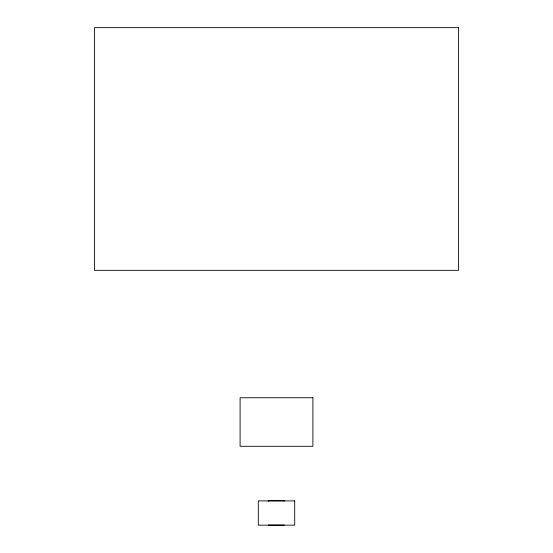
<?xml version="1.0" encoding="UTF-8"?>
<svg xmlns="http://www.w3.org/2000/svg" width="553" height="553" viewBox="0 0 553 553"><rect width="100%" height="100%" fill="white"/><g stroke="black" fill="none" stroke-linecap="round" stroke-linejoin="round"><path stroke-width="0.83" d="M284.235 501.26L284.235 500.748L268.177 500.748L268.177 501.26M284.235 525.094L268.177 525.094M458.52 27.65L94.48 27.65L94.48 270.341L458.52 270.341L458.52 27.65M312.901 397.752L240.099 397.752L240.099 446.292L312.901 446.292L312.901 397.752M294.701 500.894L258.299 500.894L258.299 525.163L294.701 525.163L294.701 500.894"/></g></svg>
